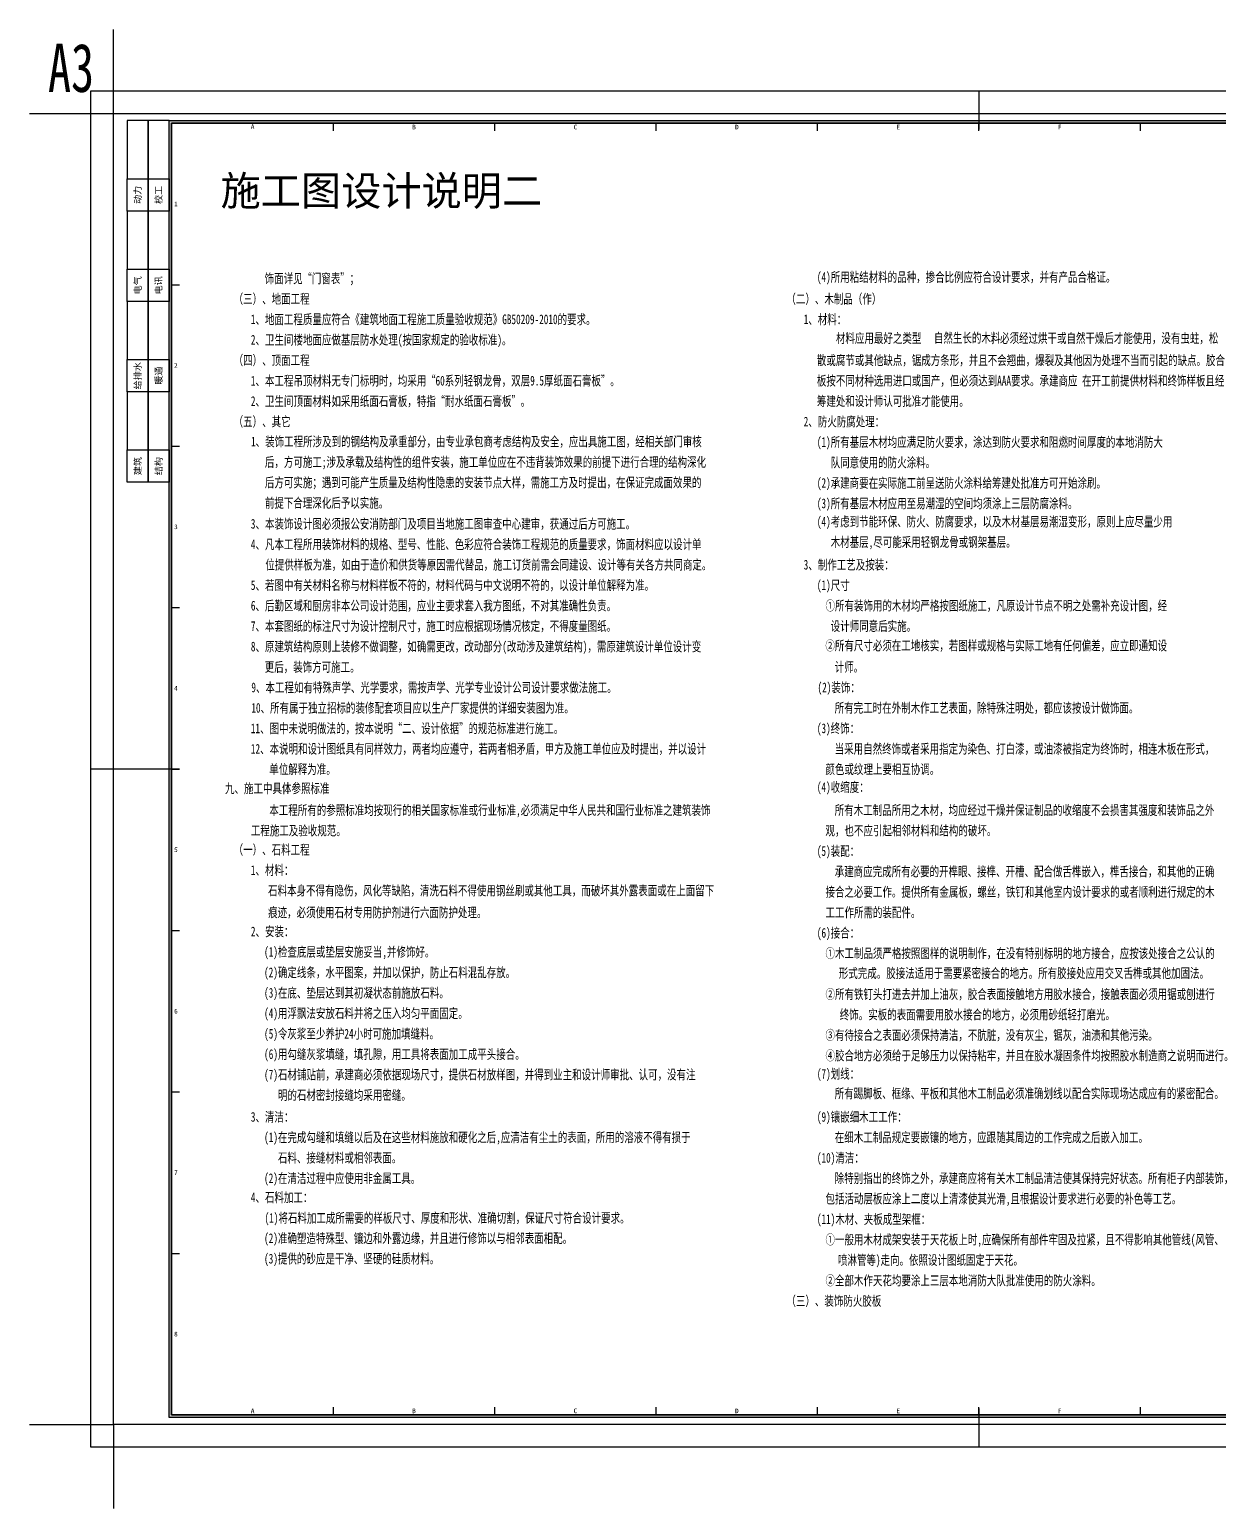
# Model space of a CAD drawing. Header units: millimetres. Extents: x -114775 to 228300, y -175499 to 108657.
# Drawn here: x -102462.6 to -102094.3, y -111062.4 to -110604.4 of the extents above; entities that cross this region are included whole.
import ezdxf
from ezdxf.enums import TextEntityAlignment as Align

# ---------------------------------------------------------------- set-up
doc = ezdxf.new("R2010")
doc.units = ezdxf.units.MM
doc.header["$LTSCALE"] = 1000
doc.layers.add('DEFPOINTS(视图框)', color=251, linetype='CONTINUOUS', plot=False)
doc.layers.add('W-图框', color=251, linetype='CONTINUOUS')
doc.layers.add('W-文字', color=35, linetype='CONTINUOUS')
doc.styles.add('A2图框$0$WMF-黑体0', font='simhei.ttf')
doc.styles.add('A2图框$0$ZZ', font='simhei.ttf')
doc.styles.add('WORD-1', font='', dxfattribs={"width": 0.7})
doc.styles.add('WORD-2', font='simhei.ttf')
doc.styles.add('WORD-3', font='')
doc.styles.get('WORD-1').set_extended_font_data('FangSong_GB2312')
doc.styles.get('WORD-3').set_extended_font_data('SimSun')

# ---------------------------------------------------------------- blocks, each defined once
blk = doc.blocks.new('A2 图框')
at = {"layer": 'W-图框', "ltscale": 0.5}
h = blk.add_hatch(color=161, dxfattribs=at)
h.paths.add_polyline_path([(-562, 403), (-3, 403), (-3, 3), (-562, 3)], flags=16)
h.paths.add_polyline_path([(-562.8, 403.8), (-2.2, 403.8), (-2.2, 2.2), (-562.8, 2.2)])
at = {"layer": 'W-图框', "color": 7}
for p, q in [((-311.9, 413), (-311.9, 401.1)), ((-511.9, 400.6), (-511.9, 403)), ((-461.9, 400.6), (-461.9, 403)), ((-411.9, 400.6), (-411.9, 403)), ((-361.9, 400.6), (-361.9, 403)), ((-311.9, 400.6), (-311.9, 403)), ((-261.9, 400.6), (-261.9, 403)), ((-562, 353), (-559.6, 353)), ((-562, 303), (-559.6, 303)), ((-562, 253), (-559.6, 253)), ((-559.6, 203), (-587, 203)), ((-562, 203), (-559.6, 203)), ((-562, 153), (-559.6, 153)), ((-562, 103), (-559.6, 103)), ((-562, 53), (-559.6, 53)), ((-511.9, 3), (-511.9, 5.4)), ((-461.9, 3), (-461.9, 5.4)), ((-411.9, 3), (-411.9, 5.4)), ((-361.9, 3), (-361.9, 5.4)), ((-311.9, 3), (-311.9, 5.4)), ((-311.9, 4.9), (-311.9, -7)), ((-261.9, 3), (-261.9, 5.4))]:
    blk.add_line(p, q, dxfattribs=at)
at = {"layer": 'W-图框', "color": 1, "ltscale": 0.01}
for points in [[(-606, 406), (-580, 406), (-580, 432)], [(-606, 0), (-580, 0), (-580, -26)]]:
    blk.add_lwpolyline(points, dxfattribs=at)
at = {"layer": 'W-图框', "color": 251, "ltscale": 0.01}
for points in [[(-587, 413), (7, 413), (7, -7), (-587, -7)], [(-580, 406), (0, 406), (0, 0), (-580, 0)]]:
    blk.add_lwpolyline(points, close=True, dxfattribs=at)
at = {"layer": 'W-图框', "color": 161, "linetype": 'ByBlock'}
for points in [[(-575.8, 403.8), (-575.8, 385.8), (-569.3, 385.8), (-569.3, 403.8)], [(-569.3, 403.8), (-569.3, 385.8), (-562.8, 385.8), (-562.8, 403.8)], [(-562, 403), (-562, 3), (-61, 3), (-61, 403)], [(-575.8, 375.8), (-575.8, 385.8), (-569.3, 385.8), (-569.3, 375.8)], [(-569.3, 375.8), (-569.3, 385.8), (-562.8, 385.8), (-562.8, 375.8)], [(-575.8, 375.8), (-575.8, 357.8), (-569.3, 357.8), (-569.3, 375.8)], [(-569.3, 375.8), (-569.3, 357.8), (-562.8, 357.8), (-562.8, 375.8)], [(-575.8, 347.8), (-575.8, 357.8), (-569.3, 357.8), (-569.3, 347.8)], [(-569.3, 347.8), (-569.3, 357.8), (-562.8, 357.8), (-562.8, 347.8)], [(-575.8, 347.8), (-575.8, 329.8), (-569.3, 329.8), (-569.3, 347.8)], [(-569.3, 347.8), (-569.3, 329.8), (-562.8, 329.8), (-562.8, 347.8)], [(-575.8, 319.8), (-575.8, 329.8), (-569.3, 329.8), (-569.3, 319.8)], [(-569.3, 319.8), (-569.3, 329.8), (-562.8, 329.8), (-562.8, 319.8)], [(-575.8, 319.8), (-575.8, 301.8), (-569.3, 301.8), (-569.3, 319.8)], [(-569.3, 319.8), (-569.3, 301.8), (-562.8, 301.8), (-562.8, 319.8)], [(-575.8, 291.8), (-575.8, 301.8), (-569.3, 301.8), (-569.3, 291.8)], [(-569.3, 291.8), (-569.3, 301.8), (-562.8, 301.8), (-562.8, 291.8)]]:
    blk.add_lwpolyline(points, close=True, dxfattribs=at)
at = {"layer": 'W-图框', "color": 161, "ltscale": 0.5}
for points in [[(-562.8, 403.8), (-2.2, 403.8), (-2.2, 2.2), (-562.8, 2.2)], [(-562, 403), (-3, 403), (-3, 3), (-562, 3)]]:
    blk.add_lwpolyline(points, close=True, dxfattribs=at)
at = {"layer": 'DEFPOINTS(视图框)', "lineweight": 0, "style": 'WORD-1', "width": 0.7}
blk.add_text('A3', height=15, dxfattribs=at).set_placement((-586.01, 420.19), align=Align.MIDDLE_RIGHT)
at = {"layer": 'W-图框', "lineweight": 0, "ltscale": 150, "style": 'A2图框$0$ZZ'}
for s, p in [('A', (-536.9, 401.91)), ('B', (-486.9, 401.82)), ('C', (-436.9, 401.82)), ('D', (-386.9, 401.82)), ('E', (-336.9, 401.82)), ('F', (-286.9, 401.82)), ('1', (-560.66, 378)), ('2', (-560.66, 328)), ('3', (-560.66, 278)), ('4', (-560.66, 228)), ('5', (-560.66, 178)), ('6', (-560.66, 128)), ('7', (-560.66, 78)), ('8', (-560.66, 28)), ('A', (-536.9, 4.22)), ('B', (-486.9, 4.22)), ('C', (-436.9, 4.22)), ('D', (-386.9, 4.22)), ('E', (-336.9, 4.22)), ('F', (-286.9, 4.22))]:
    blk.add_text(s, height=1.45, dxfattribs=at).set_placement(p, align=Align.MIDDLE)
at = {"layer": 'W-图框', "lineweight": 0, "style": 'A2图框$0$WMF-黑体0'}
for s, p in [('动力', (-572.55, 380.8)), ('校工', (-566.05, 380.8)), ('电气', (-572.55, 352.8)), ('电讯', (-566.05, 352.8)), ('给排水', (-572.55, 324.8)), ('暖通', (-566.05, 324.8)), ('建筑', (-572.55, 296.8)), ('结构', (-566.05, 296.8))]:
    blk.add_text(s, height=2, rotation=90, dxfattribs=at).set_placement(p, align=Align.MIDDLE)
at = {"layer": 'W-图框', "color": 35, "lineweight": 0, "style": 'WORD-3', "width": 0.65}
blk.add_attdef('建设单位', text='', height=3, dxfattribs=at).set_placement((-32, 300.49), align=Align.MIDDLE)
at = {"layer": 'W-图框', "color": 35, "ltscale": 1000, "style": 'WORD-2'}
for tag, height, width, p in [('项目名称英文翻译', 3.5, 0.8, (-21.14, 246.28)), ('项目名称', 7, 0.7, (-41.38, 246.28)), ('项目名称', 7, 0.7, (-30.73, 246.28))]:
    blk.add_attdef(tag, text='', height=height, rotation=90, dxfattribs=dict(at, width=width)).set_placement(p, align=Align.MIDDLE)
at = {"layer": 'W-图框', "color": 35, "lineweight": 0, "style": 'WORD-2'}
for tag, p in [('2013.01.01', (-41.46, 176)), ('2013.03.01', (-13.42, 176)), ('2013.05.01', (-41.46, 169)), ('2013.06.01', (-13.42, 169)), ('2013.08.01', (-41.46, 162)), ('2013.09.01', (-13.42, 162)), ('2013.09.01', (-32, 113))]:
    blk.add_attdef(tag, text='', height=1.8, dxfattribs=at).set_placement(p, align=Align.MIDDLE)
at = {"layer": 'W-图框', "color": 35, "ltscale": 1000, "style": 'WORD-2', "width": 0.78}
blk.add_attdef('FS2011000', text='', height=3.5, dxfattribs=at).set_placement((-32, 11.45), align=Align.MIDDLE)

msp = doc.modelspace()

# ---------------------------------------------------------------- linework, layer by layer
at = {"layer": 'DEFPOINTS(视图框)', "ltscale": 0.01}
msp.add_lwpolyline([(-102418.58, -110633.39), (-101918.36, -110633.39), (-101918.36, -111033.39), (-102418.58, -111033.39)], close=True, dxfattribs=at)

# ---------------------------------------------------------------- block references
at = {"layer": 'W-图框'}
msp.add_blockref('A2 图框', (-101856.56, -111036.39), dxfattribs=at)

# ---------------------------------------------------------------- texts
at = {"layer": 'W-文字', "lineweight": 0, "style": 'WORD-2'}
msp.add_text('施工图设计说明二', height=9.13, dxfattribs=at).set_placement((-102403.41, -110658.87))
at = {"layer": 'W-文字', "ltscale": 0.01, "style": 'WORD-2', "width": 0.7}
for s, p in [('   饰面详见“门窗表”；', (-102394.01, -110682.95)), (' (4)所用粘结材料的品种，掺合比例应符合设计要求，并有产品合格证。', (-102220.11, -110682.53)), ('（三）、地面工程', (-102399.34, -110689.29)), ('（二）、木制品（作）', (-102228.11, -110689.29)), ('1、地面工程质量应符合《建筑地面工程施工质量验收规范》GB50209-2010的要求。', (-102394.01, -110695.62)), ('1、材料：', (-102222.77, -110695.62)), ('2、卫生间楼地面应做基层防水处理(按国家规定的验收标准)。', (-102394.01, -110701.95)), ('       材料应用最好之类型               ，必须经过烘干或自然干燥后才能使用，没有虫蛀，松', (-102222.77, -110701.44)), ('自然生长的木料', (-102182.42, -110701.36)), ('（四）、顶面工程', (-102399.34, -110708.29)), (' 散或腐节或其他缺点，锯成方条形，并且不会翘曲，爆裂及其他因为处理不当而引起的缺点。胶合', (-102220.11, -110708.29)), ('1、本工程吊顶材料无专门标明时，均采用“60系列轻钢龙骨，双层9.5厚纸面石膏板”。', (-102394.01, -110714.62)), (' 板按不同材种选用进口或国产，但必须达到AAA要求。承建商应 在开工前提供材料和终饰样板且经', (-102220.11, -110714.62)), ('2、卫生间顶面材料如采用纸面石膏板，特指“耐水纸面石膏板”。', (-102394.01, -110720.95)), (' 筹建处和设计师认可批准才能使用。', (-102220.11, -110720.95)), ('（五）、其它', (-102399.34, -110727.29)), ('2、防火防腐处理：', (-102222.77, -110727.29)), ('1、装饰工程所涉及到的钢结构及承重部分，由专业承包商考虑结构及安全，应出具施工图，经相关部门审核', (-102393.95, -110733.47)), (' (1)所有基层木材均应满足防火要求，涂达到防火要求和阻燃时间厚度的本地消防大', (-102220.11, -110733.62)), ('   后，方可施工;涉及承载及结构性的组件安装，施工单位应在不违背装饰效果的前提下进行合理的结构深化', (-102393.95, -110739.81)), ('    队同意使用的防火涂料。', (-102220.11, -110739.95)), ('   后方可实施；遇到可能产生质量及结构性隐患的安装节点大样，需施工方及时提出，在保证完成面效果的', (-102393.95, -110746.14)), (' (2)承建商要在实际施工前呈送防火涂料给筹建处批准方可开始涂刷。', (-102220.11, -110746.29)), ('   前提下合理深化后予以实施。', (-102393.95, -110752.47)), (' (3)所有基层木材应用至易潮湿的空间均须涂上三层防腐涂料。', (-102220.11, -110752.62)), ('3、本装饰设计图必须报公安消防部门及项目当地施工图审查中心建审，获通过后方可施工。', (-102394.01, -110758.95)), (' (4)考虑到节能环保、防火、防腐要求，以及木材基层易潮湿变形，原则上应尽量少用', (-102220.11, -110758.27)), ('4、凡本工程所用装饰材料的规格、型号、性能、色彩应符合装饰工程规范的质量要求，饰面材料应以设计单', (-102394.01, -110765.29)), ('    木材基层,尽可能采用轻钢龙骨或钢架基层。', (-102220.11, -110764.6)), ('位提供样板为准，如由于造价和供货等原因需代替品，施工订货前需会同建设、设计等有关各方共同商定。', (-102389.53, -110771.62)), ('3、制作工艺及按装：', (-102222.77, -110771.62)), ('5、若图中有关材料名称与材料样板不符的，材料代码与中文说明不符的，以设计单位解释为准。', (-102394.01, -110777.95)), (' (1)尺寸', (-102220.11, -110777.95)), ('6、后勤区域和厨房非本公司设计范围，应业主要求套入我方图纸，不对其准确性负责。', (-102394.01, -110784.29)), (' ①所有装饰用的木材均严格按图纸施工，凡原设计节点不明之处需补充设计图，经', (-102217.44, -110784.29)), ('7、本套图纸的标注尺寸为设计控制尺寸，施工时应根据现场情况核定，不得度量图纸。', (-102394.01, -110790.62)), ('    设计师同意后实施。', (-102220.11, -110790.62)), ('8、原建筑结构原则上装修不做调整，如确需更改，改动部分(改动涉及建筑结构)，需原建筑设计单位设计变', (-102394.01, -110796.95)), (' ②所有尺寸必须在工地核实，若图样或规格与实际工地有任何偏差，应立即通知设', (-102217.47, -110796.66)), ('   更后，装饰方可施工。', (-102394.01, -110803.29)), ('   计师。', (-102217.44, -110803.29)), ('9、本工程如有特殊声学、光学要求，需按声学、光学专业设计公司设计要求做法施工。', (-102393.86, -110809.62)), (' (2)装饰：', (-102219.91, -110809.62)), ('10、所有属于独立招标的装修配套项目应以生产厂家提供的详细安装图为准。', (-102393.86, -110815.95)), ('   所有完工时在外制木作工艺表面，除特殊注明处，都应该按设计做饰面。', (-102217.44, -110815.95)), ('11、图中未说明做法的，按本说明“二、设计依据”的规范标准进行施工。', (-102394.01, -110822.29)), (' (3)终饰：', (-102220.11, -110822.29)), ('12、本说明和设计图纸具有同样效力，两者均应遵守，若两者相矛盾，甲方及施工单位应及时提出，并以设计', (-102394.01, -110828.62)), ('   当采用自然终饰或者采用指定为染色、打白漆，或油漆被指定为终饰时，相连木板在形式，', (-102217.44, -110828.62)), ('    单位解释为准。', (-102394.01, -110834.95)), (' 颜色或纹理上要相互协调。', (-102217.44, -110834.95)), ('九、施工中具体参照标准', (-102402.01, -110840.87)), (' (4)收缩度：', (-102220.11, -110840.49)), ('    本工程所有的参照标准均按现行的相关国家标准或行业标准,必须满足中华人民共和国行业标准之建筑装饰', (-102394.01, -110847.62)), ('   所有木工制品所用之木材，均应经过干燥并保证制品的收缩度不会损害其强度和装饰品之外', (-102217.44, -110847.62)), ('工程施工及验收规范。', (-102394.01, -110853.95)), (' 观，也不应引起相邻材料和结构的破坏。', (-102217.44, -110853.95)), ('（一）、石料工程', (-102399.34, -110859.87)), (' (5)装配：', (-102220.11, -110860.29)), ('1、材料：', (-102394.01, -110866.19)), ('   承建商应完成所有必要的开榫眼、接榫、开槽、配合做舌榫嵌入，榫舌接合，和其他的正确', (-102217.44, -110866.62)), ('石料本身不得有隐伤，风化等缺陷，清洗石料不得使用钢丝刷或其他工具，而破坏其外露表面或在上面留下', (-102388.67, -110872.53)), (' 接合之必要工作。提供所有金属板，螺丝，铁钉和其他室内设计要求的或者顺利进行规定的木', (-102217.44, -110872.95)), ('痕迹，必须使用石材专用防护剂进行六面防护处理。', (-102388.67, -110879.29)), (' 工工作所需的装配件。', (-102217.44, -110879.29)), ('2、安装：', (-102394.01, -110885.2)), (' (6)接合：', (-102220.11, -110885.62)), (' (1)检查底层或垫层安施妥当,并修饰好。', (-102391.34, -110891.53)), (' ①木工制品须严格按照图样的说明制作，在没有特别标明的地方接合，应按该处接合之公认的', (-102217.44, -110891.95)), (' (2)确定线条，水平图案，并加以保护，防止石料混乱存放。', (-102391.34, -110897.87)), (' 形式完成。胶接法适用于需要紧密接合的地方。所有胶接处应用交叉舌榫或其他加固法。', (-102213.31, -110898.1)), (' (3)在底、垫层达到其初凝状态前施放石料。', (-102391.34, -110904.2)), (' ②所有铁钉头打进去并加上油灰，胶合表面接触地方用胶水接合，接触表面必须用锯或刨进行', (-102217.44, -110904.62)), (' (4)用浮飘法安放石料并将之压入均匀平面固定。', (-102391.34, -110910.53)), (' 终饰。实板的表面需要用胶水接合的地方，必须用砂纸轻打磨光。', (-102213.03, -110910.95)), (' (5)令灰浆至少养护24小时可施加填缝料。', (-102391.34, -110916.87)), (' ③有待接合之表面必须保持清洁，不肮脏，没有灰尘，锯灰，油渍和其他污染。', (-102217.44, -110917.29)), (' (6)用勾缝灰浆填缝，填孔隙，用工具将表面加工成平头接合。', (-102391.34, -110923.2)), (' ④胶合地方必须给于足够压力以保持粘牢，并且在胶水凝固条件均按照胶水制造商之说明而进行。', (-102217.44, -110923.62)), (' (7)石材铺贴前，承建商必须依据现场尺寸，提供石材放样图，并得到业主和设计师审批、认可，没有注', (-102391.34, -110929.53)), (' (7)划线：', (-102220.11, -110929.27)), ('   所有踢脚板、框缘、平板和其他木工制品必须准确划线以配合实际现场达成应有的紧密配合。', (-102217.44, -110935.35)), ('    明的石材密封接缝均采用密缝。', (-102391.34, -110935.87)), ('3、清洁：', (-102394.01, -110942.62)), (' (9)镶嵌细木工工作：', (-102220.11, -110942.62)), (' (1)在完成勾缝和填缝以后及在这些材料施放和硬化之后,应清洁有尘土的表面，所用的溶液不得有损于', (-102391.34, -110948.95)), ('     在细木工制品规定要嵌镶的地方，应跟随其周边的工作完成之后嵌入加工。', (-102220.28, -110948.95)), ('    石料、接缝材料或相邻表面。', (-102391.34, -110955.29)), (' (10)清洁：', (-102220.11, -110955.29)), (' (2)在清洁过程中应使用非金属工具。', (-102391.34, -110961.62)), ('   除特别指出的终饰之外，承建商应将有关木工制品清洁使其保持完好状态。所有柜子内部装饰，', (-102217.44, -110961.62)), ('4、石料加工：', (-102394.01, -110967.53)), (' 包括活动层板应涂上二度以上清漆使其光滑,且根据设计要求进行必要的补色等工艺。', (-102217.44, -110967.95)), (' (1)将石料加工成所需要的样板尺寸、厚度和形状、准确切割，保证尺寸符合设计要求。', (-102391.19, -110973.92)), (' (11)木材、夹板成型架框：', (-102220.11, -110974.29)), (' (2)准确塑造特殊型、镶边和外露边缘，并且进行修饰以与相邻表面相配。', (-102391.34, -110980.2)), (' ①一般用木材成架安装于天花板上时,应确保所有部件牢固及拉紧，且不得影响其他管线(风管、', (-102217.44, -110980.62)), (' (3)提供的砂应是干净、坚硬的硅质材料。', (-102391.34, -110986.53)), (' 喷淋管等)走向。依照设计图纸固定于天花。', (-102213.58, -110986.95)), (' ②全部木作天花均要涂上三层本地消防大队批准使用的防火涂料。', (-102217.44, -110993.29)), ('（三）、装饰防火胶板', (-102228.11, -110999.62))]:
    msp.add_text(s, height=3, dxfattribs=at).set_placement(p)

doc.saveas('drawing.dxf')
